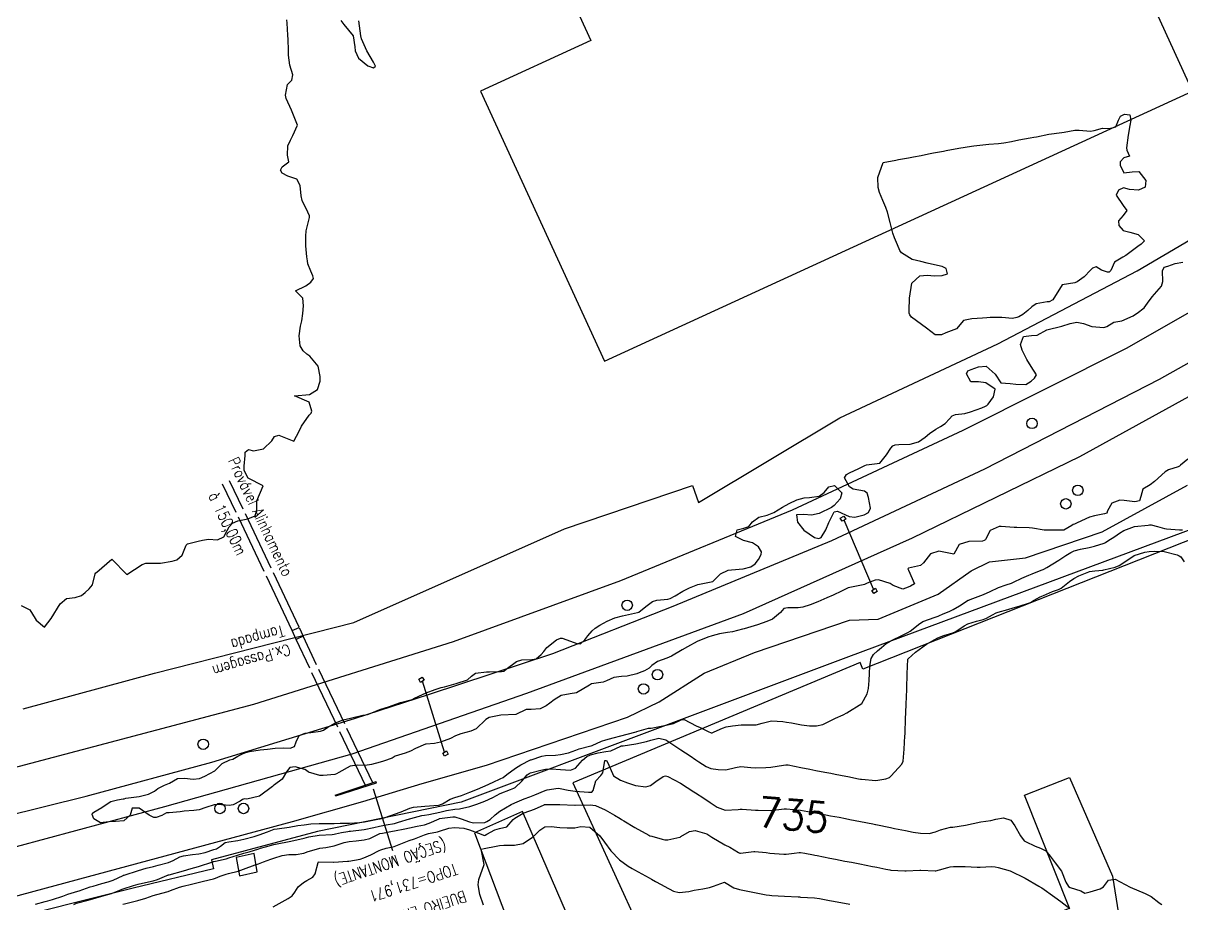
# Model space of a CAD drawing. Header units: metres. Extents: x 307586 to 320046, y 7427249 to 7434250.
# Drawn here: x 315852.1 to 316006.3, y 7432620.2 to 7432737.4 of the extents above; entities that cross this region are included whole.
import ezdxf
from ezdxf.enums import TextEntityAlignment as Align

# ---------------------------------------------------------------- set-up
doc = ezdxf.new("R2010")
doc.units = ezdxf.units.M
doc.header["$MEASUREMENT"] = 0
doc.linetypes.add('CONTINUO', pattern=[0])
doc.linetypes.add('TRACEJADO', pattern=[8.7, 8, -0.7])
for name, color, linetype in [('ALA', 45, 'Continuous'), ('BUEIRO', 151, 'Continuous'), ('CAIXA', 45, 'Continuous'), ('Cotas', 45, 'Continuous'), ('Curvas de Nivel 1m', 11, 'Continuous'), ('Curvas de Nivel 5m', 15, 'Continuous'), ('Divisa', 42, 'FENCELINE2'), ('Edificações', 30, 'Continuous'), ('Hidrografia', 140, 'Continuous'), ('Linha Férrea', 20, 'Continuous'), ('Portico', 45, 'Continuous'), ('Postes', 20, 'Continuous'), ('TEXTO', 45, 'Continuous')]:
    doc.layers.add(name, color=color, linetype=linetype)
doc.styles.add('ROMANS', font='romans', dxfattribs={"height": 0.2})
doc.styles.add('Style-STANDARD', font='STANDARD.shx')
doc.linetypes.add('FENCELINE2', pattern='A,0.25,-0.1,[132,ltypeshp.shx,S=0.1,R=0,X=-0.1,Y=0],-0.1,1', length=1.45)

msp = doc.modelspace()

# ---------------------------------------------------------------- linework, layer by layer
at = {"layer": 'ALA', "linetype": 'CONTINUO'}
for points in [[(315893.67, 7432634.69, 733.13), (315899.1, 7432636.49, 732.94)], [(315893.67, 7432634.69, 733.13), (315893.75, 7432634.6, 732.07), (315899.17, 7432636.32, 731.93), (315899.1, 7432636.49, 732.94)]]:
    msp.add_polyline3d(points, dxfattribs=at)
at = {"layer": 'BUEIRO', "linetype": 'TRACEJADO', "flags": 128}
for points in [[(315887.95, 7432656.58), (315878.68, 7432676.08)], [(315888.88, 7432657.02), (315879.61, 7432676.52)], [(315897.74, 7432635.89), (315888.47, 7432655.39)], [(315898.67, 7432636.33), (315889.4, 7432655.83)]]:
    msp.add_lwpolyline(points, dxfattribs=at)
at = {"layer": 'CAIXA', "linetype": 'CONTINUO'}
msp.add_polyline3d([(315887.95, 7432656.59, 732.74), (315888.89, 7432657, 732.66), (315889.4, 7432655.82, 732.73), (315888.46, 7432655.41, 732.74)], close=True, dxfattribs=at)
at = {"layer": 'Curvas de Nivel 1m', "flags": 128}
for points, elevation in [([(315851.89, 7432659.91), (315853.01, 7432659.34), (315853.75, 7432658.2), (315853.87, 7432657.97), (315855, 7432657.05), (315855.87, 7432658.18), (315857.08, 7432660.16), (315857.9, 7432660.84), (315859.04, 7432661), (315859.9, 7432661.23), (315860.38, 7432661.65), (315860.94, 7432662.12), (315861.36, 7432662.68), (315861.72, 7432664.11), (315861.81, 7432664.25), (315861.95, 7432664.34), (315863.96, 7432666.08), (315865.94, 7432664.06), (315867.96, 7432665.38), (315868.46, 7432665.53), (315869.96, 7432665.53), (315870.4, 7432665.56), (315871.96, 7432665.8), (315872.58, 7432665.98), (315873.32, 7432666.62), (315873.84, 7432667.96), (315873.99, 7432668.11), (315875.45, 7432668.49), (315876, 7432668.63), (315876.81, 7432668.74), (315878, 7432668.66), (315878.84, 7432669.07), (315879.28, 7432669.9), (315879.55, 7432670.37), (315880.02, 7432670.86), (315880.72, 7432671.19), (315882.03, 7432671.44), (315883, 7432671.86), (315883.26, 7432672.64), (315883.26, 7432673.85), (315884.08, 7432675.84), (315882.1, 7432676.87), (315881.57, 7432677.88), (315881.54, 7432678.45), (315881.69, 7432679.87), (315881.7, 7432680.31), (315882.14, 7432680.65), (315882.79, 7432680.51), (315884.14, 7432680.76), (315885.22, 7432681.83), (315885.61, 7432682.38), (315886.16, 7432682.57), (315888.15, 7432681.8), (315888.86, 7432683.1), (315889.19, 7432683.78), (315890.2, 7432685.24), (315890.45, 7432685.52), (315890.57, 7432685.77), (315890.22, 7432686.97), (315888.23, 7432687.8), (315890.23, 7432687.97), (315891.33, 7432688.67), (315891.65, 7432689.76), (315891.66, 7432690.36), (315891.38, 7432691.76), (315890.29, 7432693.08), (315889.89, 7432693.37), (315889.4, 7432693.78), (315889, 7432694.48), (315888.86, 7432695.79), (315889.05, 7432697.08), (315889.23, 7432697.79), (315889.36, 7432698.78), (315889.44, 7432699.78), (315889.38, 7432700.79), (315888.39, 7432701.8), (315889.75, 7432702.43), (315890.41, 7432702.94), (315890.77, 7432703.42), (315890.71, 7432703.77), (315890.43, 7432704.38), (315890.02, 7432705.36), (315889.96, 7432705.78), (315889.91, 7432706.32), (315889.76, 7432707.78), (315889.74, 7432709.03), (315889.81, 7432709.78), (315890.26, 7432711.52), (315890.23, 7432711.77), (315890.03, 7432712.26), (315889.28, 7432713.79), (315889.15, 7432714.4), (315888.99, 7432715.79), (315888.58, 7432716.65), (315887.35, 7432717.04), (315886.59, 7432717.43), (315886.39, 7432717.82), (315886.6, 7432718.27), (315887.49, 7432718.93), (315887.31, 7432719.81), (315887.37, 7432721.07), (315887.74, 7432721.81), (315888.02, 7432722.43), (315888.66, 7432723.8), (315887.83, 7432725.81), (315887.15, 7432727.38), (315887.05, 7432727.82), (315887.33, 7432729.21), (315887.88, 7432729.81), (315888.04, 7432730.51), (315887.63, 7432731.81), (315887.46, 7432733.13), (315887.47, 7432733.81), (315887.42, 7432735.19), (315887.38, 7432735.81), (315887.27, 7432737.37), (315887.23, 7432737.82)], 732), ([(315894.42, 7432737.73), (315894.83, 7432737.22), (315896.07, 7432735.71), (315896.28, 7432734.22), (315896.31, 7432733.7), (315896.77, 7432732.75), (315897.99, 7432731.69), (315898.75, 7432731.43), (315899.01, 7432731.68), (315898.76, 7432732.21), (315897.88, 7432733.69), (315897.18, 7432735.32), (315897.08, 7432735.7), (315896.83, 7432737.7)], 732), ([(316007.12, 7432679.4), (316006.14, 7432678.57), (316006.04, 7432678.47), (316005.84, 7432678.38), (316004.56, 7432677.96), (316004.13, 7432677.72), (316002.69, 7432676.42), (316002.11, 7432675.99), (316001.13, 7432675.41), (316000.88, 7432674.44), (316000.7, 7432673.83), (316000.08, 7432673.7), (315998.68, 7432673.88), (315998.08, 7432673.91), (315997.02, 7432673.54), (315996.43, 7432672.5), (315996.35, 7432672.2), (315996.06, 7432672.12), (315994.71, 7432671.86), (315994.05, 7432671.65), (315992.4, 7432670.9), (315992.04, 7432670.76), (315991.89, 7432670.71), (315991.68, 7432670.55), (315990.64, 7432669.96), (315990.03, 7432669.93), (315988.67, 7432669.95), (315988.03, 7432669.96), (315986.45, 7432670.21), (315986.04, 7432670.26), (315984.38, 7432670.29), (315984.04, 7432670.29), (315982.29, 7432670.42), (315982.04, 7432670.42), (315980.82, 7432669.89), (315980.21, 7432668.69), (315980.11, 7432668.59), (315980.01, 7432668.55), (315979.8, 7432668.49), (315978.01, 7432668.44), (315976.72, 7432668.02), (315975.99, 7432666.74), (315974, 7432667.15), (315972.9, 7432666.78), (315971.98, 7432665.6), (315971.54, 7432665.23), (315969.97, 7432664.87), (315969.86, 7432664.81), (315969.97, 7432664.62), (315970.74, 7432662.8), (315970.25, 7432662.5), (315969.94, 7432662.37), (315969.22, 7432662.11), (315967.94, 7432662.6), (315967.52, 7432662.84), (315965.95, 7432663.34), (315965.52, 7432663.3), (315964.46, 7432662.87), (315964.12, 7432662.7), (315963.94, 7432662.66), (315963.7, 7432662.64), (315961.94, 7432662.29), (315961.03, 7432661.82), (315959.93, 7432661.28), (315959.09, 7432660.94), (315958.28, 7432660.59), (315957.91, 7432660.42), (315956.89, 7432659.99), (315955.9, 7432659.69), (315955.29, 7432659.6), (315953.9, 7432659.61), (315953.39, 7432659.51), (315952.94, 7432659.01), (315951.88, 7432658.12), (315951.13, 7432657.79), (315949.88, 7432657.36), (315948.99, 7432657.06), (315948.11, 7432656.83), (315947.87, 7432656.76), (315946.55, 7432656.41), (315945.86, 7432656.33), (315944.82, 7432656.15), (315943.85, 7432655.87), (315943.27, 7432655.71), (315941.84, 7432655.15), (315940.56, 7432654.44), (315939.83, 7432654.02), (315938.4, 7432653.19), (315937.82, 7432652.93), (315936.57, 7432652.46), (315935.81, 7432651.93), (315935.44, 7432651.59), (315934.83, 7432651.23), (315934.1, 7432650.94), (315933.8, 7432650.84), (315932.53, 7432650.52), (315931.79, 7432650.47), (315930.75, 7432650.32), (315929.78, 7432649.91), (315929.34, 7432649.74), (315927.78, 7432649.49), (315927.66, 7432649.43), (315927.52, 7432649.31), (315925.76, 7432648.31), (315924.95, 7432648.16), (315923.76, 7432647.96), (315922.82, 7432647.37), (315922.22, 7432646.91), (315921.74, 7432646.57), (315920.95, 7432646.18), (315919.73, 7432646.07), (315919.08, 7432646.07), (315917.72, 7432645.43), (315915.72, 7432645.31), (315914.16, 7432645.03), (315913.72, 7432644.75), (315912.42, 7432643.5), (315911.7, 7432643.19), (315910.39, 7432642.83), (315909.69, 7432642.57), (315908.99, 7432642.24), (315907.68, 7432641.72), (315906.89, 7432641.56), (315905.77, 7432641.49), (315905.68, 7432641.47), (315904.37, 7432640.89), (315903.67, 7432640.55), (315902.98, 7432640.29), (315901.66, 7432639.86), (315901.51, 7432639.78), (315901.23, 7432639.63), (315900.08, 7432639.22), (315899.65, 7432639.1), (315898.52, 7432638.79), (315897.64, 7432638.63), (315896.65, 7432638.69), (315895.64, 7432638.54), (315894.17, 7432637.71), (315893.83, 7432637.51), (315893.63, 7432637.45), (315892.07, 7432637.3), (315891.63, 7432637.3), (315890.11, 7432637.77), (315889.83, 7432637.96), (315889.64, 7432638.11), (315888.33, 7432638.47), (315887.64, 7432638.39), (315887.17, 7432637.8), (315886.61, 7432636.82), (315885.61, 7432636.07), (315885.46, 7432635.97), (315885.32, 7432635.82), (315883.59, 7432634.57), (315881.89, 7432634.17), (315881.59, 7432634.2), (315881.34, 7432634.12), (315881.04, 7432633.88), (315880.07, 7432633.39), (315879.57, 7432633.31), (315878.04, 7432633.44), (315877.58, 7432633.42), (315876.46, 7432633.04), (315875.57, 7432632.75), (315874.84, 7432632.67), (315873.56, 7432632.56), (315873.05, 7432632.48), (315871.56, 7432632.36), (315871.22, 7432632.33), (315870.58, 7432632), (315869.83, 7432631.72), (315869.55, 7432631.72), (315868.92, 7432632.02), (315867.57, 7432632.96), (315866.63, 7432632.98), (315866.39, 7432632.05), (315865.55, 7432631.29), (315864.43, 7432631.18), (315863.54, 7432631.14), (315862.44, 7432631), (315861.55, 7432631.56), (315861.34, 7432632.11), (315861.38, 7432632.29), (315861.56, 7432632.42), (315862.62, 7432633.04), (315863.58, 7432633.72), (315863.82, 7432633.84), (315864.71, 7432634.07), (315865.46, 7432634.19), (315865.58, 7432634.22), (315865.82, 7432634.29), (315867.59, 7432634.53), (315868.81, 7432634.8), (315869.6, 7432635.23), (315870.05, 7432635.56), (315870.96, 7432636), (315871.41, 7432636.18), (315871.61, 7432636.3), (315872.69, 7432636.9), (315873.62, 7432636.95), (315874.76, 7432636.8), (315875.62, 7432636.91), (315876.33, 7432637.22), (315877.63, 7432637.91), (315878.62, 7432638.92), (315879.65, 7432639.37), (315880.04, 7432639.49), (315880.69, 7432639.88), (315881.34, 7432640.19), (315881.66, 7432640.31), (315882.28, 7432640.48), (315883.66, 7432640.7), (315884.64, 7432640.81), (315885.66, 7432640.93), (315886.84, 7432640.98), (315887.66, 7432640.92), (315888.27, 7432641.18), (315888.48, 7432641.78), (315888.86, 7432642.61), (315889.69, 7432642.93), (315890.44, 7432643.01), (315891.69, 7432643.2), (315892.09, 7432643.35), (315892.68, 7432643.74), (315893.71, 7432644.32), (315894.73, 7432644.69), (315895.72, 7432644.95), (315897.35, 7432645.31), (315897.72, 7432645.36), (315897.97, 7432645.42), (315898.53, 7432645.66), (315899.39, 7432645.99), (315899.73, 7432646.11), (315900.89, 7432646.49), (315901.74, 7432646.81), (315902.35, 7432647.01), (315903.75, 7432647.36), (315903.93, 7432647.42), (315904.23, 7432647.6), (315905.27, 7432648.08), (315905.76, 7432648.28), (315906.96, 7432648.76), (315907.77, 7432649), (315908.2, 7432649.12), (315909.77, 7432649.53), (315911.27, 7432650.02), (315911.79, 7432650.5), (315912.36, 7432650.93), (315913.8, 7432651.1), (315914.18, 7432651.1), (315915.8, 7432651.12), (315916.09, 7432651.17), (315916.44, 7432651.45), (315917.81, 7432652.47), (315918.52, 7432652.71), (315919.82, 7432652.74), (315920.39, 7432652.84), (315921.08, 7432653.4), (315921.41, 7432653.82), (315921.83, 7432654.32), (315923.12, 7432655.37), (315923.63, 7432655.58), (315923.85, 7432655.57), (315924.51, 7432655.35), (315925.84, 7432654.85), (315926.33, 7432654.84), (315926.87, 7432655.33), (315927.3, 7432655.88), (315927.86, 7432656.55), (315928.26, 7432656.92), (315928.87, 7432657.3), (315929.88, 7432657.82), (315930.9, 7432658.26), (315931.89, 7432658.55), (315933.52, 7432658.88), (315933.89, 7432658.97), (315934.08, 7432659.05), (315934.36, 7432659.24), (315935.19, 7432659.94), (315935.91, 7432660.43), (315936.49, 7432660.64), (315937.92, 7432660.78), (315938.25, 7432660.86), (315938.92, 7432661.19), (315939.93, 7432661.81), (315940.81, 7432662.28), (315941.94, 7432662.71), (315943.94, 7432663.12), (315944.93, 7432664.14), (315945.96, 7432664.6), (315946.4, 7432664.66), (315947.96, 7432664.79), (315948.97, 7432665.06), (315949.56, 7432665.46), (315949.98, 7432666.06), (315950.34, 7432666.69), (315950.4, 7432667.05), (315950, 7432667.73), (315949.2, 7432668.26), (315948.01, 7432668.58), (315946.93, 7432669.09), (315947.14, 7432669.98), (315948.03, 7432670.21), (315948.7, 7432670.41), (315949.19, 7432671.06), (315950.05, 7432671.66), (315951.17, 7432671.92), (315952.06, 7432672.28), (315953.18, 7432673.01), (315954.07, 7432673.5), (315955.08, 7432673.99), (315956.08, 7432674.24), (315956.78, 7432674.27), (315958.08, 7432674.47), (315958.73, 7432674.95), (315959.35, 7432675.69), (315960.1, 7432675.87), (315961.08, 7432674.92), (315960.87, 7432674.12), (315960.07, 7432673.2), (315959.7, 7432672.94), (315958.06, 7432672.17), (315957.07, 7432671.95), (315956.05, 7432672.02), (315955.07, 7432671.98), (315955.21, 7432670.99), (315956.03, 7432669.95), (315957.44, 7432668.97), (315958.01, 7432668.83), (315958.35, 7432668.95), (315958.98, 7432670), (315959.35, 7432670.94), (315960.06, 7432672.36), (315960.51, 7432672.47), (315962.05, 7432671.76), (315962.84, 7432671.68), (315964.05, 7432671.97), (315964.64, 7432672.29), (315964.89, 7432672.87), (315964.66, 7432674.3), (315964.47, 7432674.88), (315964.1, 7432675.11), (315962.6, 7432675.41), (315962.09, 7432675.71), (315961.46, 7432676.92), (315961.7, 7432677.33), (315962.12, 7432677.56), (315963.37, 7432678.14), (315964.13, 7432678.54), (315964.38, 7432678.62), (315966.13, 7432678.86), (315967.04, 7432679.96), (315967.61, 7432680.85), (315967.86, 7432681.15), (315968.17, 7432681.28), (315968.68, 7432681.35), (315970.17, 7432681.4), (315971.28, 7432681.69), (315972.18, 7432682.3), (315972.74, 7432682.78), (315973.58, 7432683.38), (315974.2, 7432683.71), (315974.85, 7432684.11), (315975.43, 7432684.75), (315975.79, 7432685.17), (315976.22, 7432685.31), (315977.48, 7432685.47), (315978.22, 7432685.67), (315979.73, 7432686.2), (315980.23, 7432686.42), (315980.4, 7432686.52), (315980.56, 7432686.69), (315981.26, 7432687.66), (315981.49, 7432688.68), (315980.27, 7432689.54), (315979.29, 7432689.68), (315978.27, 7432689.69), (315977.66, 7432690.73), (315977.87, 7432691.14), (315978.29, 7432691.31), (315979.26, 7432691.67), (315980.29, 7432691.74), (315981.51, 7432690.68), (315982.27, 7432689.54), (315983.47, 7432689.45), (315984.26, 7432689.36), (315985.56, 7432689.33), (315986.27, 7432689.75), (315986.72, 7432690.17), (315986.99, 7432690.61), (315986.29, 7432691.73), (315985.69, 7432692.63), (315985.09, 7432693.87), (315984.87, 7432694.63), (315985.26, 7432695.71), (315986.34, 7432695.83), (315987.09, 7432695.87), (315988.35, 7432696.6), (315990.36, 7432697.07), (315991.49, 7432697.43), (315992.36, 7432697.62), (315993.26, 7432697.44), (315994.36, 7432697.05), (315995.97, 7432696.89), (315996.36, 7432697.03), (315997.27, 7432697.59), (315998.37, 7432697.8), (315999.87, 7432698.46), (316000.16, 7432698.67), (316000.38, 7432698.82), (316001.31, 7432699.52), (316001.99, 7432700.43), (316002.15, 7432700.69), (316002.41, 7432700.99), (316003.62, 7432702.42), (316003.8, 7432703.04), (316003.77, 7432704.42), (316003.97, 7432704.91), (316004.46, 7432705.08), (316005.46, 7432705.4), (316006.47, 7432705.61)], 733), ([(315853.8, 7432620.2), (315855.06, 7432620.54), (315855.42, 7432620.62), (315856.04, 7432620.79), (315857.42, 7432621.26), (315858.07, 7432621.5), (315859.43, 7432621.93), (315859.59, 7432621.97), (315860.09, 7432622.12), (315861.07, 7432622.48), (315861.44, 7432622.59), (315862.61, 7432622.93), (315863.45, 7432623.17), (315864.13, 7432623.4), (315865.46, 7432624.02), (315865.49, 7432624.03), (315865.59, 7432624.06), (315867.47, 7432624.67), (315868.52, 7432624.97), (315869.47, 7432625.19), (315870.12, 7432625.36), (315871.48, 7432625.74), (315872.09, 7432625.98), (315872.99, 7432626.47), (315873.49, 7432626.61), (315874.67, 7432626.78), (315875.5, 7432626.87), (315876.37, 7432627.06), (315877.51, 7432627.44), (315877.85, 7432627.56), (315878.42, 7432627.9), (315879.04, 7432628.37), (315879.52, 7432628.5), (315880.72, 7432628.67), (315881.52, 7432628.83), (315882.88, 7432629.2), (315883.53, 7432629.42), (315884.65, 7432629.83), (315885.54, 7432630.16), (315885.95, 7432630.23), (315887.54, 7432630.44), (315888.68, 7432630.64), (315889.54, 7432630.76), (315890.43, 7432630.87), (315891.54, 7432630.94), (315892.72, 7432630.9), (315893.54, 7432630.91), (315894.31, 7432630.95), (315895.55, 7432630.98), (315896.92, 7432631.05), (315897.55, 7432631.13), (315898, 7432631.22), (315899.56, 7432631.53), (315899.66, 7432631.55), (315900.03, 7432631.65), (315901.19, 7432632.01), (315901.57, 7432632.14), (315902.44, 7432632.49), (315903.58, 7432632.96), (315904.09, 7432633.08), (315905.58, 7432633.24), (315907.4, 7432633.38), (315907.58, 7432633.41), (315907.7, 7432633.44), (315907.94, 7432633.55), (315908.98, 7432634.15), (315909.59, 7432634.38), (315910.47, 7432634.64), (315911.6, 7432635.07), (315912.61, 7432635.49), (315913.31, 7432635.78), (315913.61, 7432635.92), (315914.67, 7432636.42), (315915.62, 7432636.85), (315916.02, 7432637.06), (315916.5, 7432637.45), (315917.64, 7432638.3), (315918.36, 7432638.71), (315919.65, 7432639.37), (315919.68, 7432639.38), (315919.76, 7432639.41), (315921.17, 7432639.88), (315921.66, 7432639.96), (315923, 7432640.03), (315923.66, 7432640.1), (315924.71, 7432640.31), (315925.67, 7432640.68), (315926.14, 7432640.87), (315927.68, 7432641.25), (315927.73, 7432641.26), (315927.85, 7432641.31), (315929.11, 7432641.88), (315929.69, 7432642.07), (315930.65, 7432642.33), (315931.7, 7432642.58), (315933.55, 7432643.09), (315933.7, 7432643.13), (315933.8, 7432643.15), (315934.11, 7432643.24), (315935.35, 7432643.58), (315935.71, 7432643.61), (315936.18, 7432643.68), (315937.71, 7432644.01), (315938.68, 7432644.21), (315939.72, 7432644.73), (315940.12, 7432644.76), (315941.71, 7432643.9), (315942.24, 7432643.67), (315943.4, 7432643.12), (315943.6, 7432643.02), (315943.7, 7432642.98), (315943.82, 7432643), (315944.1, 7432643.12), (315945.22, 7432643.6), (315945.71, 7432643.76), (315946.55, 7432643.93), (315947.71, 7432644.06), (315948.69, 7432644.04), (315949.71, 7432644.03), (315950.51, 7432644.25), (315951.72, 7432644.57), (315953.22, 7432644.51), (315953.72, 7432644.42), (315954.41, 7432644.3), (315955.71, 7432644.04), (315956.79, 7432643.89), (315957.72, 7432643.9), (315958.57, 7432644.09), (315959.73, 7432644.67), (315959.89, 7432644.77), (315960.23, 7432644.92), (315961.27, 7432645.39), (315961.74, 7432645.64), (315963.75, 7432646.88), (315964.45, 7432648.18), (315964.62, 7432648.87), (315964.72, 7432649.94), (315964.78, 7432650.87), (315964.81, 7432651.87), (315964.98, 7432652.87), (315965.31, 7432653.38), (315965.84, 7432653.87), (315966.36, 7432654.34), (315967, 7432654.85), (315967.51, 7432655.19), (315967.86, 7432655.37), (315968.89, 7432655.86), (315969.87, 7432656.32), (315970.18, 7432656.5), (315970.6, 7432656.8), (315971.29, 7432657.39), (315971.88, 7432657.81), (315973.5, 7432658.38), (315973.89, 7432658.51), (315974.07, 7432658.57), (315974.5, 7432658.75), (315975.47, 7432659.18), (315975.9, 7432659.39), (315976.75, 7432659.89), (315977.92, 7432660.62), (315977.99, 7432660.65), (315978.19, 7432660.72), (315979.93, 7432661.4), (315980.81, 7432661.8), (315981.94, 7432662.3), (315982.95, 7432662.65), (315983.69, 7432662.91), (315983.95, 7432663.02), (315985.04, 7432663.55), (315985.96, 7432663.96), (315986.43, 7432664.15), (315987.62, 7432664.6), (315987.87, 7432664.7), (315987.97, 7432664.75), (315988.37, 7432664.98), (315989.99, 7432665.96), (315990.36, 7432666.2), (315990.9, 7432666.56), (315991.57, 7432666.98), (315992, 7432667.17), (315992.87, 7432667.41), (315994, 7432667.64), (315994.71, 7432667.81), (315996.01, 7432668.22), (315996.2, 7432668.31), (315996.49, 7432668.5), (315997.4, 7432669.11), (315998.03, 7432669.55), (315998.62, 7432669.88), (316000.04, 7432670.45), (316001.86, 7432670.62), (316002.05, 7432670.65), (316002.27, 7432670.65), (316003.08, 7432670.41), (316004.04, 7432670.17), (316004.31, 7432670.13), (316006.04, 7432669.97), (316006.43, 7432669.98)], 733), ([(315858.87, 7432620.14), (315859.24, 7432620.3), (315859.42, 7432620.36), (315860.8, 7432620.73), (315861.42, 7432620.91), (315862.6, 7432621.26), (315863.43, 7432621.49), (315863.88, 7432621.62), (315864.99, 7432622.06), (315865.3, 7432622.19), (315865.44, 7432622.24), (315866.81, 7432622.67), (315867.44, 7432622.83), (315868.41, 7432623.06), (315869.45, 7432623.3), (315870.01, 7432623.45), (315871.25, 7432623.99), (315871.4, 7432624.05), (315871.46, 7432624.07), (315871.58, 7432624.11), (315873.47, 7432624.63), (315874.5, 7432624.92), (315875.48, 7432625.2), (315877.39, 7432625.82), (315877.48, 7432625.85), (315877.53, 7432625.86), (315877.73, 7432625.91), (315879.14, 7432626.24), (315879.49, 7432626.35), (315880.65, 7432626.72), (315881.5, 7432626.96), (315882.21, 7432627.16), (315883.51, 7432627.56), (315883.73, 7432627.62), (315884.41, 7432627.83), (315885.52, 7432628.14), (315885.93, 7432628.23), (315887.52, 7432628.52), (315888.57, 7432628.73), (315889.52, 7432628.96), (315890.16, 7432629.13), (315891.53, 7432629.38), (315893.27, 7432629.46), (315893.53, 7432629.49), (315893.71, 7432629.54), (315894.5, 7432629.71), (315895.37, 7432629.86), (315895.53, 7432629.88), (315895.72, 7432629.89), (315897.54, 7432630.11), (315898.8, 7432630.4), (315899.55, 7432630.56), (315900.46, 7432630.73), (315901.55, 7432630.94), (315902.1, 7432631.08), (315903.56, 7432631.55), (315903.6, 7432631.56), (315903.75, 7432631.6), (315905.18, 7432631.97), (315905.57, 7432632.03), (315906.11, 7432632.11), (315907.57, 7432632.44), (315908.46, 7432632.66), (315909.58, 7432632.84), (315910.21, 7432632.89), (315911.58, 7432633.18), (315912.51, 7432633.5), (315913.59, 7432633.87), (315914.66, 7432634.4), (315915.6, 7432634.89), (315917.01, 7432635.44), (315917.42, 7432635.61), (315917.61, 7432635.73), (315918.51, 7432636.53), (315919.23, 7432637.41), (315919.46, 7432637.59), (315919.64, 7432637.66), (315921.02, 7432638.02), (315921.64, 7432638.16), (315922.47, 7432638.2), (315923.64, 7432638.11), (315924.99, 7432638), (315925.64, 7432638.26), (315926.57, 7432639.33), (315927.15, 7432639.83), (315927.66, 7432640.04), (315928.67, 7432640.3), (315929.67, 7432640.48), (315930.37, 7432640.58), (315931.68, 7432641.22), (315931.71, 7432641.24), (315931.98, 7432641.27), (315933.69, 7432641.5), (315935.09, 7432641.82), (315935.69, 7432642.01), (315936.74, 7432642.25), (315937.69, 7432642.05), (315939.02, 7432641.18), (315939.68, 7432640.74), (315940.91, 7432639.91), (315941.66, 7432639.41), (315942.07, 7432639.14), (315943.03, 7432638.51), (315943.64, 7432638.24), (315944.62, 7432638.09), (315945.64, 7432638.08), (315946.93, 7432638.37), (315947.65, 7432638.49), (315948.98, 7432638.39), (315949.65, 7432638.33), (315950.98, 7432638.37), (315951.65, 7432638.42), (315953.34, 7432638.69), (315953.65, 7432638.73), (315953.93, 7432638.72), (315955.65, 7432638.38), (315956.83, 7432638.15), (315957.64, 7432637.99), (315958.82, 7432637.76), (315959.64, 7432637.6), (315960.21, 7432637.49), (315961.64, 7432637.2), (315961.89, 7432637.16), (315963.3, 7432636.88), (315963.58, 7432636.83), (315963.63, 7432636.82), (315963.7, 7432636.81), (315965.63, 7432636.62), (315966.96, 7432636.85), (315967.42, 7432637.06), (315967.64, 7432637.24), (315969.06, 7432638.82), (315969.24, 7432639.23), (315969.39, 7432640.81), (315969.48, 7432642.59), (315969.5, 7432642.81), (315969.51, 7432643.01), (315969.58, 7432644.81), (315969.65, 7432646.71), (315969.65, 7432646.81), (315969.72, 7432648.76), (315969.72, 7432648.81), (315969.72, 7432648.86), (315969.8, 7432650.81), (315969.87, 7432652.76), (315969.9, 7432652.81), (315970.91, 7432653.72), (315971.85, 7432654.42), (315972.06, 7432654.57), (315972.36, 7432654.78), (315973.86, 7432655.62), (315974.67, 7432655.95), (315975.87, 7432656.3), (315976.19, 7432656.42), (315976.65, 7432656.73), (315977.38, 7432657.22), (315977.88, 7432657.47), (315979.02, 7432657.83), (315979.89, 7432658.07), (315980.33, 7432658.24), (315981.14, 7432658.68), (315981.63, 7432658.94), (315981.9, 7432659.05), (315983.16, 7432659.4), (315983.91, 7432659.6), (315984.71, 7432659.84), (315985.92, 7432660.22), (315986.2, 7432660.34), (315986.69, 7432660.61), (315987.48, 7432661.05), (315987.93, 7432661.27), (315989.12, 7432661.77), (315989.94, 7432662.06), (315990.29, 7432662.21), (315990.73, 7432662.56), (315991.4, 7432663.11), (315991.96, 7432663.49), (315992.64, 7432663.86), (315993.97, 7432664.41), (315994.06, 7432664.43), (315994.76, 7432664.51), (315995.83, 7432664.64), (315995.97, 7432664.66), (315997.45, 7432665.02), (315997.98, 7432665.26), (315999.8, 7432666.45), (315999.99, 7432666.55), (316001.43, 7432667.01), (316002, 7432667.1), (316002.74, 7432667.16), (316004, 7432667.1), (316005.71, 7432666.67), (316005.99, 7432666.54), (316006.19, 7432666.38), (316006.64, 7432665.72)], 734), ([(315885.41, 7432619.82), (315887.42, 7432620.95), (315887.93, 7432621.28), (315888.29, 7432621.78), (315888.72, 7432622.5), (315889.45, 7432623.09), (315889.9, 7432623.33), (315890.68, 7432623.76), (315891.01, 7432624.21), (315891.38, 7432625.75), (315891.43, 7432625.8), (315891.48, 7432625.81), (315893.45, 7432625.76), (315893.48, 7432625.76), (315895.3, 7432625.89), (315895.49, 7432625.91), (315896.98, 7432626.19), (315897.49, 7432626.33), (315898.43, 7432626.73), (315899.51, 7432627.32), (315899.73, 7432627.43), (315900.43, 7432627.64), (315901.34, 7432627.81), (315901.52, 7432627.86), (315901.95, 7432628.05), (315903.52, 7432628.65), (315904.24, 7432628.88), (315905.53, 7432629.4), (315906.08, 7432629.57), (315907.26, 7432629.83), (315907.54, 7432629.91), (315908.8, 7432630.28), (315909.55, 7432630.38), (315910.78, 7432630.28), (315911.54, 7432630.06), (315913.11, 7432629.49), (315913.4, 7432629.35), (315913.53, 7432629.34), (315913.64, 7432629.37), (315913.83, 7432629.48), (315914.93, 7432630.08), (315915.54, 7432630.26), (315916.51, 7432630.48), (315917.35, 7432631.43), (315917.57, 7432631.64), (315918.7, 7432632.29), (315919.58, 7432632.62), (315920.17, 7432632.82), (315921.46, 7432633.39), (315921.54, 7432633.43), (315921.58, 7432633.44), (315921.65, 7432633.45), (315923.58, 7432633.44), (315925.56, 7432633.36), (315925.58, 7432633.36), (315925.6, 7432633.36), (315927.58, 7432633.4), (315928.32, 7432633.3), (315929.58, 7432632.75), (315930.84, 7432632.01), (315931.57, 7432631.6), (315931.76, 7432631.46), (315932.06, 7432631.26), (315933.55, 7432630.4), (315935.41, 7432629.35), (315935.53, 7432629.29), (315935.79, 7432629.22), (315937.17, 7432628.84), (315937.53, 7432628.75), (315937.95, 7432628.76), (315939.53, 7432629.1), (315939.58, 7432629.12), (315939.68, 7432629.17), (315940.83, 7432629.87), (315941.55, 7432630.01), (315943.13, 7432629.53), (315943.54, 7432629.3), (315943.81, 7432629.12), (315945.52, 7432628.09), (315946.18, 7432627.75), (315947.34, 7432627.07), (315947.51, 7432626.98), (315947.61, 7432626.97), (315948.3, 7432627.06), (315949.36, 7432627.2), (315949.51, 7432627.21), (315951, 7432627.04), (315951.51, 7432626.99), (315953.35, 7432626.84), (315953.51, 7432626.84), (315953.66, 7432626.85), (315954.73, 7432626.99), (315955.42, 7432627.08), (315955.51, 7432627.08), (315955.61, 7432627.07), (315956.16, 7432626.97), (315957.31, 7432626.76), (315957.51, 7432626.72), (315957.79, 7432626.67), (315959.51, 7432626.32), (315960.26, 7432626.17), (315961.5, 7432625.93), (315962.37, 7432625.76), (315963.5, 7432625.54), (315965.15, 7432625.21), (315965.5, 7432625.14), (315965.73, 7432625.09), (315966.94, 7432624.84), (315967.49, 7432624.74), (315967.59, 7432624.73), (315969.49, 7432624.63), (315969.67, 7432624.63), (315971.49, 7432624.69), (315971.59, 7432624.69), (315973.49, 7432624.63), (315973.61, 7432624.64), (315974.07, 7432624.75), (315975.18, 7432625.06), (315975.5, 7432625.14), (315975.95, 7432625.19), (315977.5, 7432625.18), (315979.08, 7432625.11), (315979.5, 7432625.11), (315981, 7432625.18), (315981.5, 7432625.15), (315981.89, 7432625.06), (315983.49, 7432624.64), (315985.48, 7432623.63), (315987.3, 7432622.59), (315987.41, 7432622.53), (315987.46, 7432622.5), (315987.69, 7432622.36), (315989.45, 7432621.11), (315990.25, 7432620.56), (315991.43, 7432619.62)], 736), ([(315913.42, 7432620.06), (315912.9, 7432621.49), (315912.71, 7432622.74), (315912.78, 7432623.49), (315913.48, 7432625.48), (315913.09, 7432627.49), (315913.51, 7432627.61), (315915.09, 7432627.9), (315915.52, 7432627.99), (315916.09, 7432628.02), (315917.52, 7432628.03), (315918.66, 7432628.28), (315919.53, 7432628.83), (315919.86, 7432629.07), (315920.29, 7432629.4), (315920.9, 7432630.04), (315921.55, 7432630.47), (315922.4, 7432630.53), (315923.55, 7432630.4), (315924.55, 7432630.35), (315925.55, 7432630.36), (315926.36, 7432630.52), (315927.55, 7432630.41), (315928.87, 7432629.3), (315929.52, 7432628.42), (315930.36, 7432627.28), (315931.5, 7432626.09), (315932.65, 7432625.25), (315933.18, 7432624.94), (315933.48, 7432624.77), (315934.47, 7432624.23), (315935.47, 7432623.67), (315935.76, 7432623.51), (315936.31, 7432623.21), (315937.05, 7432622.79), (315937.46, 7432622.57), (315938.69, 7432621.94), (315939.45, 7432621.75), (315940.72, 7432621.88), (315941.45, 7432622.04), (315942.57, 7432622.25), (315943.46, 7432622.41), (315944, 7432622.57), (315945.46, 7432623.1), (315946.72, 7432622.35), (315947.45, 7432622.15), (315948.59, 7432621.92), (315949.45, 7432621.74), (315951.04, 7432621.44), (315951.45, 7432621.38), (315951.77, 7432621.35), (315953.45, 7432621.27), (315955.27, 7432621.16), (315955.44, 7432621.15), (315955.61, 7432621.14), (315957.44, 7432621.03), (315958.1, 7432620.94), (315959.44, 7432620.69), (315959.73, 7432620.63), (315961.43, 7432620.3), (315962.16, 7432620.17)], 737)]:
    msp.add_lwpolyline(points, dxfattribs=dict(at, elevation=elevation))
at = {"layer": 'Curvas de Nivel 1m', "elevation": 733, "flags": 128}
msp.add_lwpolyline([(315998.18, 7432725.01), (315998.7, 7432725.3), (315999.43, 7432725.2), (315999.55, 7432724.47), (315999.4, 7432723.75), (315999.21, 7432722.47), (315998.97, 7432720.8), (315999.04, 7432720.47), (315999.39, 7432719.71), (315998.63, 7432719.48), (315998.15, 7432718.96), (315998.12, 7432718.48), (315998.6, 7432717.46), (315999.75, 7432717.61), (316000.6, 7432717.64), (316001.56, 7432716.44), (316001.45, 7432715.57), (316000.58, 7432715.18), (315999.36, 7432715.25), (315998.58, 7432715.49), (315997.9, 7432715.16), (315997.61, 7432714.49), (315998.55, 7432713.13), (315999.04, 7432712.47), (315998.54, 7432711.81), (315997.91, 7432711.11), (315997.97, 7432710.49), (315998.51, 7432709.8), (315999.41, 7432709.57), (316000.51, 7432709.29), (316001.37, 7432708.44), (316000.94, 7432708), (316000.49, 7432707.69), (315998.9, 7432706.47), (315998.47, 7432706.25), (315997.37, 7432705.59), (315996.9, 7432704.5), (315996.67, 7432704.28), (315996.45, 7432704.28), (315995.63, 7432704.51), (315994.92, 7432704.97), (315994.46, 7432704.81), (315994.17, 7432704.52), (315993.34, 7432703.63), (315992.43, 7432702.97), (315992.12, 7432702.86), (315990.42, 7432702.57), (315989.15, 7432700.59), (315988.67, 7432700.32), (315988.4, 7432700.31), (315986.97, 7432700.04), (315986.39, 7432699.67), (315985.83, 7432699.17), (315985.17, 7432698.63), (315984.66, 7432698.34), (315984.37, 7432698.21), (315983.82, 7432698.1), (315982.37, 7432698.23), (315980.84, 7432698.21), (315980.37, 7432698.18), (315979.8, 7432698.13), (315978.37, 7432698.06), (315977.26, 7432697.83), (315976.35, 7432696.74), (315974.93, 7432696.17), (315974.34, 7432695.93), (315973.51, 7432695.94), (315972.35, 7432696.79), (315970.37, 7432698.28), (315970.13, 7432698.58), (315970.06, 7432698.81), (315970.05, 7432699.14), (315970.11, 7432700.81), (315970.42, 7432702.81), (315971.45, 7432703.78), (315972.44, 7432703.87), (315973.44, 7432703.78), (315974.44, 7432703.82), (315975.14, 7432704.05), (315974.97, 7432704.75), (315974.46, 7432705.01), (315973.01, 7432705.33), (315972.46, 7432705.47), (315971.59, 7432705.67), (315970.46, 7432705.93), (315969.03, 7432706.83), (315968.79, 7432707.14), (315968.48, 7432707.89), (315968.09, 7432708.84), (315967.88, 7432709.47), (315967.52, 7432710.85), (315967.16, 7432712.23), (315966.94, 7432712.86), (315966.55, 7432713.81), (315966.11, 7432714.86), (315965.91, 7432715.53), (315965.89, 7432716.87), (315966.61, 7432718.86), (315968.28, 7432719.18), (315968.62, 7432719.24), (315969.96, 7432719.49), (315970.62, 7432719.61), (315971.63, 7432719.8), (315972.63, 7432719.99), (315973.3, 7432720.12), (315974.64, 7432720.37), (315974.97, 7432720.43), (315976.64, 7432720.74), (315978.36, 7432721.01), (315978.65, 7432721.05), (315979.05, 7432721.11), (315980.65, 7432721.3), (315981.94, 7432721.39), (315982.65, 7432721.47), (315983.65, 7432721.66), (315984.65, 7432721.85), (315986.16, 7432722.13), (315986.66, 7432722.22), (315986.99, 7432722.28), (315988.66, 7432722.6), (315990.38, 7432722.86), (315990.67, 7432722.9), (315992.1, 7432723.13), (315992.67, 7432723.15), (315994.2, 7432723.01), (315994.67, 7432723.1), (315995.76, 7432723.43), (315996.68, 7432723.39), (315997.56, 7432723.61), (315997.91, 7432724.49)], close=True, dxfattribs=at)
at = {"layer": 'Curvas de Nivel 5m', "elevation": 735, "flags": 128}
msp.add_lwpolyline([(315865.41, 7432620.18), (315865.61, 7432620.25), (315867.42, 7432620.68), (315868.46, 7432620.98), (315869.43, 7432621.32), (315869.95, 7432621.48), (315871.43, 7432621.88), (315871.73, 7432621.99), (315872.95, 7432622.46), (315873.44, 7432622.6), (315874.55, 7432622.84), (315875.45, 7432623.09), (315876.13, 7432623.25), (315877.46, 7432623.54), (315877.73, 7432623.64), (315878.35, 7432623.9), (315879.17, 7432624.19), (315879.47, 7432624.27), (315880.75, 7432624.59), (315881.47, 7432624.83), (315883.03, 7432625.4), (315883.48, 7432625.57), (315884.14, 7432625.83), (315885.12, 7432626.19), (315885.49, 7432626.31), (315886.63, 7432626.67), (315887.5, 7432626.79), (315888.49, 7432626.79), (315889.5, 7432626.98), (315890.09, 7432627.18), (315891.51, 7432627.59), (315891.64, 7432627.62), (315892.44, 7432627.74), (315893.52, 7432627.97), (315894.86, 7432628.37), (315895.52, 7432628.52), (315896.47, 7432628.63), (315897.52, 7432628.74), (315898.27, 7432628.92), (315899.53, 7432629.53), (315899.61, 7432629.57), (315899.94, 7432629.65), (315901.28, 7432629.88), (315901.54, 7432629.93), (315902.94, 7432630.22), (315903.54, 7432630.35), (315904.57, 7432630.57), (315905.55, 7432630.76), (315906.17, 7432630.95), (315907.49, 7432631.55), (315907.56, 7432631.57), (315909.3, 7432631.8), (315909.57, 7432631.79), (315910.45, 7432631.52), (315911.56, 7432631.12), (315912.06, 7432631), (315913.56, 7432631.07), (315913.86, 7432631.18), (315914.28, 7432631.47), (315914.96, 7432632.08), (315915.57, 7432632.54), (315917.1, 7432633.44), (315917.59, 7432633.67), (315918.83, 7432634.18), (315919.59, 7432634.47), (315920.25, 7432634.75), (315921.6, 7432635.3), (315921.89, 7432635.39), (315923.36, 7432635.61), (315923.61, 7432635.59), (315924.66, 7432635.35), (315925.6, 7432635.2), (315927.37, 7432635.08), (315927.6, 7432635.07), (315927.82, 7432635.09), (315928.01, 7432635.31), (315928.34, 7432636.58), (315929.03, 7432637.3), (315929.29, 7432637.64), (315929.57, 7432639.29), (315929.62, 7432639.32), (315929.65, 7432639.32), (315929.76, 7432639.29), (315929.94, 7432639), (315930.69, 7432637.28), (315931.62, 7432636.69), (315932.57, 7432636.31), (315933.61, 7432635.99), (315935.02, 7432635.81), (315935.61, 7432635.96), (315936.34, 7432636.49), (315937.33, 7432637.19), (315937.63, 7432637.27), (315937.93, 7432637.19), (315939.62, 7432636.27), (315941.4, 7432635.15), (315941.6, 7432635.02), (315942.74, 7432634.28), (315943.59, 7432633.7), (315944.48, 7432633.11), (315945.58, 7432632.7), (315947.3, 7432632.8), (315947.58, 7432632.83), (315947.82, 7432632.82), (315949.58, 7432632.71), (315949.94, 7432632.69), (315951.58, 7432632.67), (315953.43, 7432632.86), (315953.58, 7432632.87), (315953.71, 7432632.87), (315955.58, 7432632.69), (315957.06, 7432632.44), (315957.58, 7432632.33), (315958.33, 7432632.19), (315959.57, 7432631.96), (315960.75, 7432631.74), (315961.57, 7432631.58), (315962.14, 7432631.47), (315963.57, 7432631.18), (315965.22, 7432630.86), (315965.56, 7432630.8), (315965.63, 7432630.79), (315967.56, 7432630.38), (315968.11, 7432630.27), (315969.55, 7432629.98), (315970.57, 7432629.77), (315971.55, 7432629.63), (315972.71, 7432629.61), (315973.55, 7432629.82), (315974.23, 7432630.08), (315975.56, 7432630.41), (315975.84, 7432630.45), (315977.56, 7432630.71), (315979.57, 7432631.15), (315980.9, 7432631.34), (315981.57, 7432631.48), (315982.61, 7432631.69), (315983.57, 7432631.35), (315984.13, 7432630.63), (315984.87, 7432629.3), (315985.36, 7432628.62), (315985.53, 7432628.51), (315986.82, 7432627.9), (315987.52, 7432627.63), (315988.23, 7432627.29), (315988.81, 7432626.58), (315989.5, 7432625.67), (315990.34, 7432624.56), (315990.9, 7432623.13), (315991.25, 7432622.55), (315991.46, 7432622.42), (315992.9, 7432621.97), (315993.45, 7432621.67), (315994.15, 7432621.81), (315995.46, 7432622.23), (315995.9, 7432622.49), (315996.56, 7432623.4), (315997.48, 7432623.51), (315999.46, 7432622.45), (316001.45, 7432621.59), (316002.24, 7432621.21), (316003.29, 7432620.4), (316003.44, 7432620.28), (316003.68, 7432620.15)], dxfattribs=at)
at = {"layer": 'Divisa'}
msp.add_lwpolyline([(315852.12, 7432646.18), (315869.6, 7432650.91), (315896.16, 7432657.65), (315924.2, 7432670.13), (315941.23, 7432675.88), (315942, 7432673.6), (315960.83, 7432684.88), (315981.85, 7432694.74), (316000.39, 7432704.46), (316020.92, 7432716.48), (316052.54, 7432737.81), (316058.92, 7432742.98), (316062.1, 7432741.83), (316070.99, 7432748.25, -0.015068), (316101, 7432775.75, 0.018362), (316133.88, 7432806.26, 0.023162), (316155.86, 7432830.37, -0.05537), (316200.06, 7432872.97, 0.017069), (316216.17, 7432886.28, -0.012375), (316237.9, 7432904.58, -0.043956), (316257.03, 7432917.31, 0.012411), (316289.91, 7432936.33, -0.040474), (316332.23, 7432957.73, -0.020004)], format="xyb", dxfattribs=at)
msp.add_lwpolyline([(316012.09, 7432672.32), (316008.38, 7432670.35), (315961.96, 7432653.1), (315910.43, 7432633.75), (315891.32, 7432629.86), (315877.19, 7432626.1), (315877.48, 7432624.89), (315866.76, 7432622.3), (315828.87, 7432612.84)], dxfattribs=at)
at = {"layer": 'Edificações'}
for points in [[(316037.17, 7432765.05), (316042.99, 7432767.73), (316017.55, 7432823.1), (316007.19, 7432818.33), (316002.84, 7432827.8), (315910.82, 7432785.53), (315926.63, 7432751.12), (315921.42, 7432748.73), (315927.68, 7432735.1), (315913.01, 7432728.36), (315929.52, 7432692.41), (316007.77, 7432728.36), (316002.98, 7432738.8), (316036.62, 7432754.26), (316041.17, 7432756.35), (316037.17, 7432765.05)], [(315963.9, 7432651.45), (315963.51, 7432652.33), (315925.29, 7432636.32), (315933.92, 7432617.42), (315951.89, 7432618.08), (315952.07, 7432616.78), (315979.03, 7432616.08), (315979.49, 7432614.92), (315991.4, 7432619.65), (315985.42, 7432634.67), (315991.4, 7432637.05), (315997.11, 7432623.93), (315999.16, 7432611.08), (316011.73, 7432614.06), (316019.41, 7432617.11), (316021.91, 7432610.82), (316030.26, 7432614.14), (316027.76, 7432620.43), (316017.09, 7432647.26), (316008.42, 7432669.06), (315963.88, 7432651.44)]]:
    msp.add_lwpolyline(points, dxfattribs=at)
for points in [[(315912.19, 7432629.69), (315918.74, 7432612.44), (315907.29, 7432610.96), (315907.9, 7432606.22), (315921.12, 7432607.54), (315920.67, 7432608.87), (315924.24, 7432610.21), (315925.13, 7432607.98), (315929, 7432608.43), (315918.58, 7432632.53)], [(315880.47, 7432626.38), (315880.94, 7432623.95), (315883.27, 7432624.51), (315882.89, 7432626.93)]]:
    msp.add_lwpolyline(points, close=True, dxfattribs=at)
at = {"layer": 'Hidrografia'}
msp.add_lwpolyline([(315840.27, 7432618.34), (315860.82, 7432623.88), (315888, 7432631.17), (315897.36, 7432633.85), (315905.22, 7432636.22), (315913.82, 7432638.67), (315932.57, 7432645.08), (315936.76, 7432647.09), (315942.78, 7432650.93), (315949.46, 7432653.67), (315962.11, 7432657.96), (315965.93, 7432658.1), (315973.89, 7432661.42), (315978.32, 7432664.51), (315980.75, 7432665.75), (315985.53, 7432666.28), (315995.72, 7432669.74), (316007.1, 7432675.94)], dxfattribs=at)
at = {"layer": 'Linha Férrea'}
for points in [[(316153.78, 7432816.06), (316137.16, 7432799.2), (316108.62, 7432772.06), (316084.97, 7432751.86), (316069.91, 7432739.86), (316051.44, 7432726.54), (316034.26, 7432715.25), (316014.15, 7432702.8), (315999.04, 7432694.16), (315977.18, 7432683.19), (315954.49, 7432672.58), (315931.63, 7432663.21), (315909.36, 7432655.08), (315882.81, 7432646.73), (315846.21, 7432637.08)], [(315838.47, 7432629.12), (315860.54, 7432634.54), (315877.26, 7432639.09), (315896.25, 7432644.87), (315906.22, 7432648.13), (315922.61, 7432653.52), (315938.64, 7432659.85), (315959.78, 7432668.55), (315980.14, 7432678.12), (316003.37, 7432690.04), (316022.5, 7432700.77), (316039.42, 7432711.5), (316050.09, 7432718.28), (316070.46, 7432733.11), (316092.26, 7432749.95), (316110.74, 7432765.84), (316124.93, 7432778.98), (316140.81, 7432794.53), (316157.73, 7432811.78)], [(315851.27, 7432627.88), (315870.98, 7432633.19), (315895.91, 7432640.2), (315919.15, 7432648.24), (315948.01, 7432658.87), (315970.5, 7432668.9), (315992.78, 7432679.74), (316022.65, 7432696.18), (316041.77, 7432708.3), (316053.94, 7432716.34), (316070.6, 7432727.98), (316083.43, 7432737.86), (316101.22, 7432752.25), (316115.01, 7432764.28), (316128.3, 7432776.46), (316142.46, 7432790.47), (316161.93, 7432810.01)]]:
    msp.add_lwpolyline(points, dxfattribs=at)
at = {"layer": 'Portico'}
for points in [[(315961.62, 7432671.4), (315961.14, 7432671.12), (315960.89, 7432671.53), (315961.37, 7432671.82)], [(315965.81, 7432661.8), (315965.33, 7432661.52), (315965.08, 7432661.93), (315965.56, 7432662.22)], [(315905.51, 7432649.98), (315905.03, 7432649.69), (315904.78, 7432650.11), (315905.26, 7432650.39)], [(315908.71, 7432640.16), (315908.23, 7432639.87), (315907.98, 7432640.28), (315908.46, 7432640.57)]]:
    msp.add_lwpolyline(points, close=True, dxfattribs=at)
for points in [[(315965.32, 7432662.07), (315961.38, 7432671.26)], [(315908.22, 7432640.43), (315905.27, 7432649.84)]]:
    msp.add_lwpolyline(points, dxfattribs=at)
at = {"layer": 'Postes'}
for centre in [(315986.4, 7432684.14), (315992.5, 7432675.24), (315990.9, 7432673.44), (315932.52, 7432659.95), (315936.56, 7432650.72), (315934.7, 7432648.82), (315876.1, 7432641.46), (315878.33, 7432632.92), (315881.46, 7432632.92)]:
    msp.add_circle(centre, 0.694, dxfattribs=at)
at = {"layer": 'TEXTO'}
msp.add_line((315898.74, 7432635.55), (315901.31, 7432627.33), dxfattribs=at)

# ---------------------------------------------------------------- texts
at = {"layer": 'Cotas', "style": 'Style-STANDARD'}
msp.add_text('735', height=4, rotation=355.0039, dxfattribs=at).set_placement((315954.66, 7432632.07, 735), align=Align.MIDDLE_CENTER)
at = {"layer": 'TEXTO', "style": 'ROMANS', "width": 0.8}
for s, rotation, p in [('Provável Alinhamento', 295.4574, (315879.36, 7432679.2)), ('à 150,00m', 295.4574, (315876.74, 7432674.55)), ('Tampada', 196, (315886.64, 7432657.32)), ('Cx.Passagem', 196.3732, (315887.45, 7432654.82)), ('(SEÇÃO MONTANTE)', 198.4008, (315908.15, 7432628.89)), ('TOPO=731,971', 198, (315909.63, 7432625.64)), ('BUEIRO ENTUPIDO', 198, (315910.82, 7432622.01))]:
    msp.add_text(s, height=1.5, rotation=rotation, dxfattribs=at).set_placement(p)

doc.saveas('drawing.dxf')
